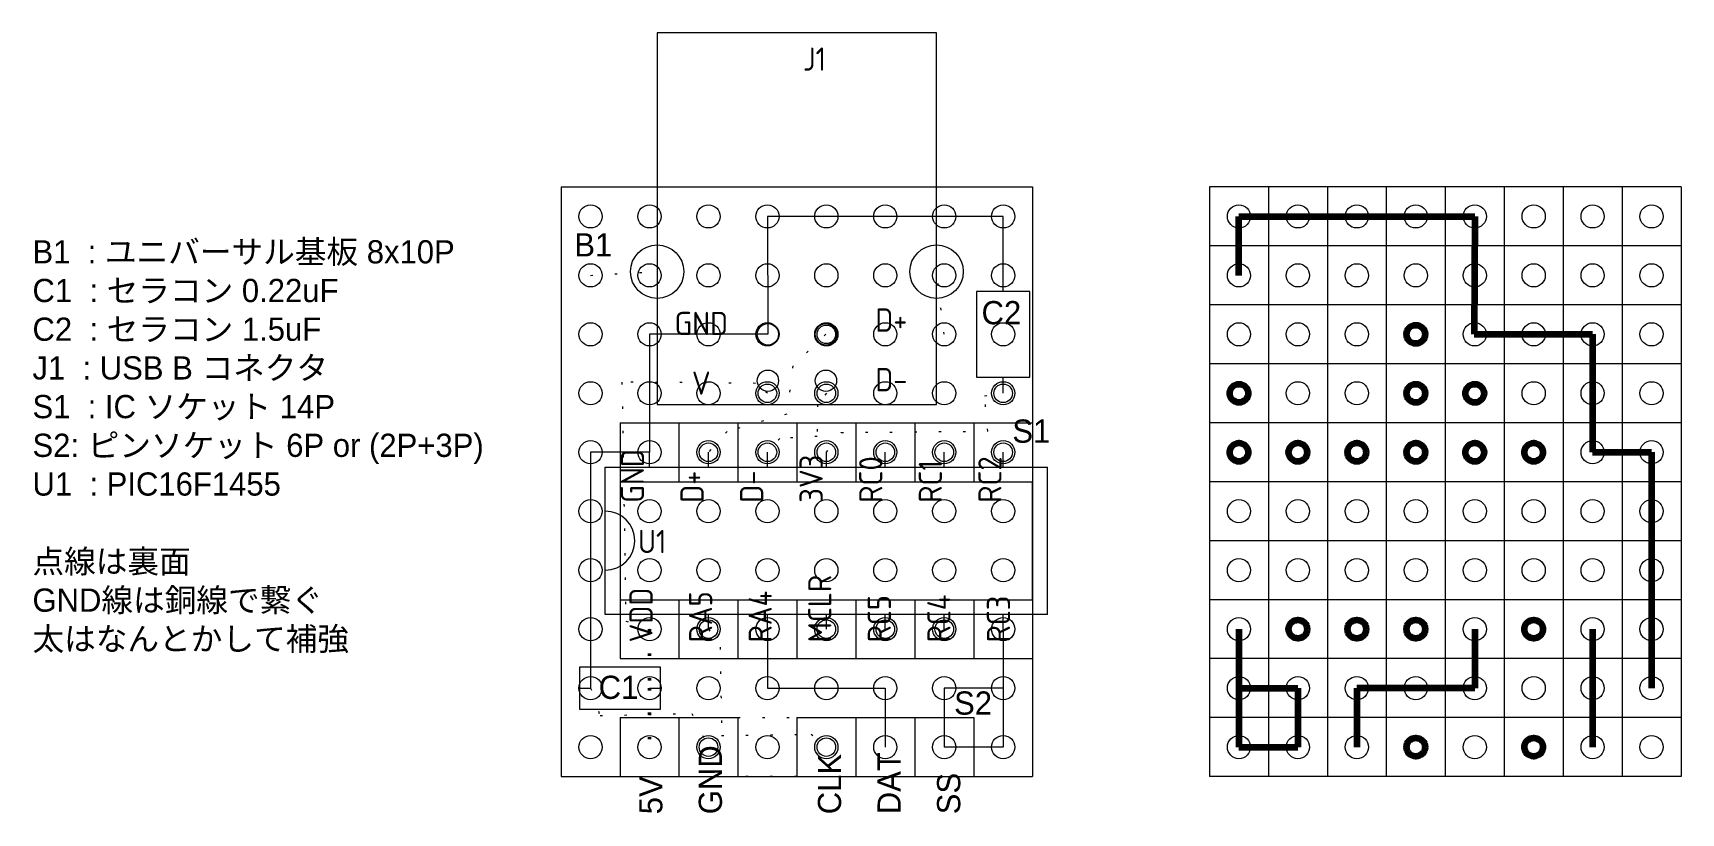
# Model space of a CAD drawing. Extents: x -24 to 47, y -25.7 to 7.9.
import ezdxf

# ---------------------------------------------------------------- set-up
doc = ezdxf.new("R2010")
doc.units = 0
doc.linetypes.add('DOTTINY', pattern=[0.9525, 0, -0.9525])
doc.layers.get('0').update_dxf_attribs({"linetype": 'CONTINUOUS', "lineweight": 9})
for name, color, linetype, lineweight in [('0_GND', 7, 'CONTINUOUS', 15), ('5V line', 1, 'CONTINUOUS', 15), ('condenser', 5, 'CONTINUOUS', 15)]:
    doc.layers.add(name, color=color, linetype=linetype, lineweight=lineweight)
for name, color, linetype, lineweight, true_color in [('0_wire', 92, 'CONTINUOUS', 15, 0x00c800), ('3.3V line', 40, 'CONTINUOUS', 15, 0xffaa00), ('micon', 216, 'CONTINUOUS', 15, 0x800080), ('resister', 132, 'CONTINUOUS', 15, 0x00c6c6), ('socket_header', 56, 'CONTINUOUS', 15, 0x808000), ('terminal', 16, 'CONTINUOUS', 15, 0x800000), ('universal_board', 253, 'CONTINUOUS', 15, 0xa0a0a4)]:
    doc.layers.add(name, color=color, linetype=linetype, lineweight=lineweight, true_color=true_color)
doc.styles.add('iso', font='iso')
doc.styles.add('kst32b', font='kst32b')
doc.styles.add('unicode', font='unicode')

msp = doc.modelspace()

# ---------------------------------------------------------------- linework, layer by layer
at = {"layer": '0_GND'}
for p, q in [((17.78, 0), (7.62, 0)), ((7.62, 0), (7.64, -5.08)), ((17.78, -2.54), (17.78, 0)), ((7.64, -5.08), (2.54, -5.08)), ((2.54, -5.08), (2.54, -10.16)), ((2.54, -10.16), (0, -10.16)), ((0, -10.16), (0, -20.32))]:
    msp.add_line(p, q, dxfattribs=at)
at = {"layer": '0_GND', "lineweight": 200}
for p, q in [((27.94, 0), (38.1, 0)), ((38.1, 0), (38.08, -5.08)), ((27.94, -2.54), (27.94, 0)), ((38.08, -5.08), (43.18, -5.08)), ((43.18, -5.08), (43.18, -10.16)), ((43.18, -10.16), (45.72, -10.16)), ((45.72, -10.16), (45.72, -20.32))]:
    msp.add_line(p, q, dxfattribs=at)
at = {"layer": '0_GND'}
msp.add_circle((5.08, -22.86), 0.4, dxfattribs=at)
at = {"layer": '0_GND', "lineweight": 200}
msp.add_circle((40.64, -22.86), 0.4, dxfattribs=at)
at = {"layer": '0_wire'}
for p, q in [((7.62, -17.78), (7.62, -20.32)), ((17.78, -17.78), (17.78, -22.86)), ((7.62, -20.32), (12.7, -20.32)), ((12.7, -20.32), (12.7, -22.86)), ((17.78, -20.32), (15.24, -20.32)), ((15.24, -20.32), (15.24, -22.86)), ((17.78, -22.86), (15.24, -22.86))]:
    msp.add_line(p, q, dxfattribs=at)
at = {"layer": '0_wire', "lineweight": 200}
for p, q in [((27.94, -17.78), (27.94, -22.86)), ((38.1, -17.78), (38.1, -20.32)), ((27.94, -20.32), (30.48, -20.32)), ((30.48, -20.32), (30.48, -22.86)), ((38.1, -20.32), (33.02, -20.32)), ((33.02, -20.32), (33.02, -22.86)), ((27.94, -22.86), (30.48, -22.86))]:
    msp.add_line(p, q, dxfattribs=at)
at = {"layer": '0_wire'}
for centre in [(10.16, -5.08), (10.16, -7.62), (5.08, -10.16), (7.62, -10.16), (12.7, -10.16), (15.24, -10.16), (17.78, -10.16), (5.08, -17.78), (10.16, -17.78), (12.7, -17.78), (15.24, -17.78), (10.16, -22.86)]:
    msp.add_circle(centre, 0.4, dxfattribs=at)
at = {"layer": '0_wire', "lineweight": 200}
for centre in [(35.56, -5.08), (35.56, -7.62), (27.94, -10.16), (30.48, -10.16), (33.02, -10.16), (38.1, -10.16), (40.64, -10.16), (30.48, -17.78), (33.02, -17.78), (35.56, -17.78), (40.64, -17.78), (35.56, -22.86)]:
    msp.add_circle(centre, 0.4, dxfattribs=at)
at = {"layer": '3.3V line'}
for centre in [(17.78, -7.62), (10.16, -10.16)]:
    msp.add_circle(centre, 0.4, dxfattribs=at)
at = {"layer": '3.3V line', "lineweight": 200}
for centre in [(27.94, -7.62), (35.56, -10.16)]:
    msp.add_circle(centre, 0.4, dxfattribs=at)
at = {"layer": '5V line', "linetype": 'DOTTINY', "lineweight": 50}
for p, q in [((2.54, -17.78), (2.54, -20.32)), ((2.54, -20.32), (2.54, -22.86))]:
    msp.add_line(p, q, dxfattribs=at)
at = {"layer": '5V line', "lineweight": 200}
for p, q in [((43.18, -17.78), (43.18, -20.32)), ((43.18, -20.32), (43.18, -22.86))]:
    msp.add_line(p, q, dxfattribs=at)
at = {"layer": '5V line'}
msp.add_circle((7.62, -7.62), 0.4, dxfattribs=at)
at = {"layer": '5V line', "lineweight": 200}
msp.add_circle((38.1, -7.62), 0.4, dxfattribs=at)
at = {"layer": 'condenser'}
for p, q in [((17.78, -3.23), (17.78, -2.54)), ((18.93, -3.23), (16.63, -3.23)), ((16.63, -3.23), (16.63, -6.93)), ((18.93, -6.93), (18.93, -3.23)), ((16.63, -6.93), (18.93, -6.93)), ((17.78, -7.62), (17.78, -6.93)), ((-0.48, -19.42), (-0.48, -21.22)), ((3.02, -19.42), (-0.48, -19.42)), ((3.02, -21.22), (3.02, -19.42)), ((-0.48, -20.32), (0, -20.32)), ((2.54, -20.32), (3.02, -20.32)), ((-0.48, -21.22), (3.02, -21.22))]:
    msp.add_line(p, q, dxfattribs=at)
at = {"layer": 'micon'}
for p, q in [((2.54, -10.795), (2.54, -10.16)), ((5.08, -10.795), (5.08, -10.16)), ((7.62, -10.795), (7.62, -10.16)), ((10.16, -10.795), (10.16, -10.16)), ((12.7, -10.795), (12.7, -10.16)), ((15.24, -10.795), (15.24, -10.16)), ((17.78, -10.795), (17.78, -10.16)), ((0.635, -10.795), (19.685, -10.795)), ((0.635, -17.145), (0.635, -10.795)), ((19.685, -17.145), (19.685, -10.795)), ((19.685, -17.145), (0.635, -17.145)), ((5.08, -17.78), (5.08, -17.145)), ((7.62, -17.78), (7.62, -17.145)), ((10.16, -17.78), (10.16, -17.145)), ((12.7, -17.78), (12.7, -17.145)), ((15.24, -17.78), (15.24, -17.145)), ((17.78, -17.78), (17.78, -17.145))]:
    msp.add_line(p, q, dxfattribs=at)
msp.add_arc((0.635, -13.97), 1.27, 270, 90, dxfattribs=at)
at = {"layer": 'resister', "linetype": 'DOTTINY', "lineweight": 15}
for p, q in [((0, -2.54), (2.87, -2.38)), ((15.24, -5.08), (14.91, -2.38))]:
    msp.add_line(p, q, dxfattribs=at)
at = {"layer": 'resister', "linetype": 'DOTTINY'}
for points in [[(10.14, -5.08), (8.717, -6.433), (8.457, -8.516), (5.886, -9.264), (5.08, -10.16)], [(7.62, -7.62), (7.104, -7.192), (1.352, -7.135), (1.524, -17.437), (2.54, -17.78)], [(10.16, -7.62), (9.783, -8.11), (9.766, -9.479), (8.156, -9.565), (7.62, -10.16)], [(10.16, -10.16), (10.796, -9.31), (17.12, -9.252), (16.977, -7.736), (17.78, -7.62)], [(5.08, -17.78), (5.588, -18.553), (5.645, -22.359), (9.508, -22.302), (10.16, -22.86)], [(0, -20.32), (0.408, -21.5), (4.357, -21.414), (5.08, -22.86)]]:
    msp.add_lwpolyline(points, dxfattribs=at)
at = {"layer": 'socket_header'}
for p, q in [((1.27, -8.89), (1.27, -11.43)), ((1.27, -8.89), (3.81, -8.89)), ((3.81, -8.89), (3.81, -11.43)), ((3.81, -8.89), (3.81, -11.43)), ((3.81, -8.89), (6.35, -8.89)), ((6.35, -8.89), (6.35, -11.43)), ((6.35, -8.89), (6.35, -11.43)), ((6.35, -8.89), (8.89, -8.89)), ((8.89, -8.89), (8.89, -11.43)), ((8.89, -8.89), (8.89, -11.43)), ((8.89, -8.89), (11.43, -8.89)), ((11.43, -8.89), (11.43, -11.43)), ((11.43, -8.89), (11.43, -11.43)), ((11.43, -8.89), (13.97, -8.89)), ((13.97, -8.89), (13.97, -11.43)), ((13.97, -8.89), (13.97, -11.43)), ((13.97, -8.89), (16.51, -8.89)), ((16.51, -8.89), (16.51, -11.43)), ((16.51, -8.89), (16.51, -11.43)), ((16.51, -8.89), (19.05, -8.89)), ((19.05, -8.89), (19.05, -11.43)), ((1.27, -11.43), (3.81, -11.43)), ((1.27, -11.43), (1.27, -16.51)), ((3.81, -11.43), (6.35, -11.43)), ((6.35, -11.43), (8.89, -11.43)), ((8.89, -11.43), (11.43, -11.43)), ((11.43, -11.43), (13.97, -11.43)), ((13.97, -11.43), (16.51, -11.43)), ((16.51, -11.43), (19.05, -11.43)), ((19.05, -16.51), (19.05, -11.43)), ((1.27, -16.51), (1.27, -19.05)), ((1.27, -16.51), (3.81, -16.51)), ((3.81, -16.51), (3.81, -19.05)), ((3.81, -16.51), (3.81, -19.05)), ((3.81, -16.51), (6.35, -16.51)), ((6.35, -16.51), (6.35, -19.05)), ((6.35, -16.51), (6.35, -19.05)), ((6.35, -16.51), (8.89, -16.51)), ((8.89, -16.51), (8.89, -19.05)), ((8.89, -16.51), (8.89, -19.05)), ((8.89, -16.51), (11.43, -16.51)), ((11.43, -16.51), (11.43, -19.05)), ((11.43, -16.51), (11.43, -19.05)), ((11.43, -16.51), (13.97, -16.51)), ((13.97, -16.51), (13.97, -19.05)), ((13.97, -16.51), (13.97, -19.05)), ((13.97, -16.51), (16.51, -16.51)), ((16.51, -16.51), (16.51, -19.05)), ((16.51, -16.51), (16.51, -19.05)), ((16.51, -16.51), (19.05, -16.51)), ((19.05, -16.51), (19.05, -19.05)), ((1.27, -19.05), (3.81, -19.05)), ((3.81, -19.05), (6.35, -19.05)), ((6.35, -19.05), (8.89, -19.05)), ((8.89, -19.05), (11.43, -19.05)), ((11.43, -19.05), (13.97, -19.05)), ((13.97, -19.05), (16.51, -19.05)), ((16.51, -19.05), (19.05, -19.05)), ((1.27, -21.59), (1.27, -24.13)), ((1.27, -21.59), (3.81, -21.59)), ((3.81, -21.59), (3.81, -24.13)), ((3.81, -21.59), (3.81, -24.13)), ((3.81, -21.59), (6.35, -21.59)), ((6.35, -21.59), (6.35, -24.13)), ((8.89, -21.59), (8.89, -24.13)), ((8.89, -21.59), (11.43, -21.59)), ((11.43, -21.59), (11.43, -24.13)), ((11.43, -21.59), (11.43, -24.13)), ((11.43, -21.59), (13.97, -21.59)), ((13.97, -21.59), (13.97, -24.13)), ((13.97, -21.59), (13.97, -24.13)), ((13.97, -21.59), (16.51, -21.59)), ((16.51, -21.59), (16.51, -24.13)), ((1.27, -24.13), (3.81, -24.13)), ((3.81, -24.13), (6.35, -24.13)), ((8.89, -24.13), (11.43, -24.13)), ((11.43, -24.13), (13.97, -24.13)), ((13.97, -24.13), (16.51, -24.13))]:
    msp.add_line(p, q, dxfattribs=at)
at = {"layer": 'socket_header', "linetype": 'DOTTINY'}
for p, q in [((6.35, -21.59), (8.89, -21.59)), ((8.89, -24.13), (6.35, -24.13))]:
    msp.add_line(p, q, dxfattribs=at)
at = {"layer": 'terminal'}
for p, q in [((2.87, 7.9), (2.87, -8.1)), ((14.91, 7.9), (2.87, 7.9)), ((14.91, -8.1), (14.91, 7.9)), ((2.87, -8.1), (14.91, -8.1))]:
    msp.add_line(p, q, dxfattribs=at)
for centre, radius in [((2.87, -2.38), 1.15), ((14.91, -2.38), 1.15), ((7.64, -5.08), 0.46), ((10.14, -5.08), 0.46), ((7.64, -7.08), 0.46), ((10.14, -7.08), 0.46)]:
    msp.add_circle(centre, radius, dxfattribs=at)
at = {"layer": 'universal_board'}
for p, q in [((-1.27, 1.27), (-1.27, -24.13)), ((-1.27, 1.27), (19.05, 1.27)), ((19.05, 1.27), (19.05, -24.13)), ((26.67, 1.27), (26.67, -24.13)), ((46.99, 1.27), (26.67, 1.27)), ((29.21, 1.27), (29.21, -24.13)), ((31.75, 1.27), (31.75, -24.13)), ((34.29, 1.27), (34.29, -24.13)), ((36.83, 1.27), (36.83, -24.13)), ((39.37, 1.27), (39.37, -24.13)), ((41.91, 1.27), (41.91, -24.13)), ((44.45, 1.27), (44.45, -24.13)), ((46.99, 1.27), (46.99, -24.13)), ((46.99, -1.27), (26.67, -1.27)), ((46.99, -3.81), (26.67, -3.81)), ((46.99, -6.35), (26.67, -6.35)), ((46.99, -8.89), (26.67, -8.89)), ((46.99, -11.43), (26.67, -11.43)), ((46.99, -13.97), (26.67, -13.97)), ((46.99, -16.51), (26.67, -16.51)), ((46.99, -19.05), (26.67, -19.05)), ((46.99, -21.59), (26.67, -21.59)), ((-1.27, -24.13), (19.05, -24.13)), ((46.99, -24.13), (26.67, -24.13))]:
    msp.add_line(p, q, dxfattribs=at)
for centre in [(0, 0), (2.54, 0), (5.08, 0), (7.62, 0), (10.16, 0), (12.7, 0), (15.24, 0), (17.78, 0), (27.94, 0), (30.48, 0), (33.02, 0), (35.56, 0), (38.1, 0), (40.64, 0), (43.18, 0), (45.72, 0), (0, -2.54), (2.54, -2.54), (5.08, -2.54), (7.62, -2.54), (10.16, -2.54), (12.7, -2.54), (15.24, -2.54), (17.78, -2.54), (27.94, -2.54), (30.48, -2.54), (33.02, -2.54), (35.56, -2.54), (38.1, -2.54), (40.64, -2.54), (43.18, -2.54), (45.72, -2.54), (0, -5.08), (2.54, -5.08), (5.08, -5.08), (7.62, -5.08), (10.16, -5.08), (12.7, -5.08), (15.24, -5.08), (17.78, -5.08), (27.94, -5.08), (30.48, -5.08), (33.02, -5.08), (35.56, -5.08), (38.1, -5.08), (40.64, -5.08), (43.18, -5.08), (45.72, -5.08), (0, -7.62), (2.54, -7.62), (5.08, -7.62), (7.62, -7.62), (10.16, -7.62), (12.7, -7.62), (15.24, -7.62), (17.78, -7.62), (27.94, -7.62), (30.48, -7.62), (33.02, -7.62), (35.56, -7.62), (38.1, -7.62), (40.64, -7.62), (43.18, -7.62), (45.72, -7.62), (0, -10.16), (2.54, -10.16), (5.08, -10.16), (7.62, -10.16), (10.16, -10.16), (12.7, -10.16), (15.24, -10.16), (17.78, -10.16), (27.94, -10.16), (30.48, -10.16), (33.02, -10.16), (35.56, -10.16), (38.1, -10.16), (40.64, -10.16), (43.18, -10.16), (45.72, -10.16), (0, -12.7), (2.54, -12.7), (5.08, -12.7), (7.62, -12.7), (10.16, -12.7), (12.7, -12.7), (15.24, -12.7), (17.78, -12.7), (27.94, -12.7), (30.48, -12.7), (33.02, -12.7), (35.56, -12.7), (38.1, -12.7), (40.64, -12.7), (43.18, -12.7), (45.72, -12.7), (0, -15.24), (2.54, -15.24), (5.08, -15.24), (7.62, -15.24), (10.16, -15.24), (12.7, -15.24), (15.24, -15.24), (17.78, -15.24), (27.94, -15.24), (30.48, -15.24), (33.02, -15.24), (35.56, -15.24), (38.1, -15.24), (40.64, -15.24), (43.18, -15.24), (45.72, -15.24), (0, -17.78), (2.54, -17.78), (5.08, -17.78), (7.62, -17.78), (10.16, -17.78), (12.7, -17.78), (15.24, -17.78), (17.78, -17.78), (27.94, -17.78), (30.48, -17.78), (33.02, -17.78), (35.56, -17.78), (38.1, -17.78), (40.64, -17.78), (43.18, -17.78), (45.72, -17.78), (0, -20.32), (2.54, -20.32), (5.08, -20.32), (7.62, -20.32), (10.16, -20.32), (12.7, -20.32), (15.24, -20.32), (17.78, -20.32), (27.94, -20.32), (30.48, -20.32), (33.02, -20.32), (35.56, -20.32), (38.1, -20.32), (40.64, -20.32), (43.18, -20.32), (45.72, -20.32), (0, -22.86), (2.54, -22.86), (5.08, -22.86), (7.62, -22.86), (10.16, -22.86), (12.7, -22.86), (15.24, -22.86), (17.78, -22.86), (27.94, -22.86), (30.48, -22.86), (33.02, -22.86), (35.56, -22.86), (38.1, -22.86), (40.64, -22.86), (43.18, -22.86), (45.72, -22.86)]:
    msp.add_circle(centre, 0.5, dxfattribs=at)

# ---------------------------------------------------------------- texts
at = {"insert": (-24.05, -9.921), "char_height": 1, "width": 20.44222, "attachment_point": 4, "style": 'kst32b'}
msp.add_mtext('B1  : ユニバーサル基板 8x10P\\PC1  : セラコン 0.22uF\\PC2  : セラコン 1.5uF\\PJ1  : USB B コネクタ\\PS1  : IC ソケット 14P\\PS2: ピンソケット 6P or (2P+3P)\\PU1  : PIC16F1455\\P\\P点線は裏面\\PGND線は銅線で繋ぐ\\P太はなんとかして補強', dxfattribs=at)
at = {"layer": 'condenser', "char_height": 1, "attachment_point": 4, "line_spacing_factor": 1.54, "style": 'unicode'}
for s, insert, width in [('C2', (16.847, -4.154), 1.22222), ('C1', (0.351, -20.291), 1)]:
    msp.add_mtext(s, dxfattribs=dict(at, insert=insert, width=width))
at = {"layer": 'micon', "char_height": 1, "attachment_point": 4, "rotation": 90, "line_spacing_factor": 1.54, "style": 'iso'}
for s, insert, width in [('GND\\PD+\\PD-\\P3V3\\PRC0\\PRC1\\PRC2', (9.506, -12.335), 2.33333), ('VDD\\PRA5\\PRA4\\PMCLR\\PRC5\\PRC4\\PRC3', (9.876, -18.352), 3.11111)]:
    msp.add_mtext(s, dxfattribs=dict(at, insert=insert, width=width))
at = {"layer": 'micon', "insert": (2.046, -14.007), "char_height": 1, "width": 1.11111, "attachment_point": 4, "line_spacing_factor": 1.54, "style": 'iso'}
msp.add_mtext('U1', dxfattribs=at)
at = {"layer": 'socket_header', "char_height": 1, "attachment_point": 4, "line_spacing_factor": 1.54, "style": 'kst32b'}
for s, insert, width in [('S1', (18.175, -9.255), 1.16667), ('S2', (15.664, -20.969), 1.27111)]:
    msp.add_mtext(s, dxfattribs=dict(at, insert=insert, width=width))
at = {"layer": 'socket_header', "insert": (9.019, -25.753), "char_height": 1, "width": 2.12667, "attachment_point": 4, "rotation": 90, "line_spacing_factor": 1.54, "style": 'kst32b'}
msp.add_mtext('5V\\PGND\\P\\PCLK\\PDAT\\PSS', dxfattribs=at)
at = {"layer": 'terminal', "char_height": 1, "attachment_point": 5, "line_spacing_factor": 1.54, "style": 'iso'}
for s, insert, width in [('J1', (9.648, 6.776), 0.88889), ('GND\\PV', (4.77, -5.897), 2.33333), ('D+\\PD-', (12.961, -5.749), 1.33333)]:
    msp.add_mtext(s, dxfattribs=dict(at, insert=insert, width=width))
at = {"layer": 'universal_board', "insert": (-0.701, -1.225), "char_height": 1, "width": 1.20222, "attachment_point": 4, "line_spacing_factor": 1.54, "style": 'kst32b'}
msp.add_mtext('B1', dxfattribs=at)

doc.saveas('drawing.dxf')
